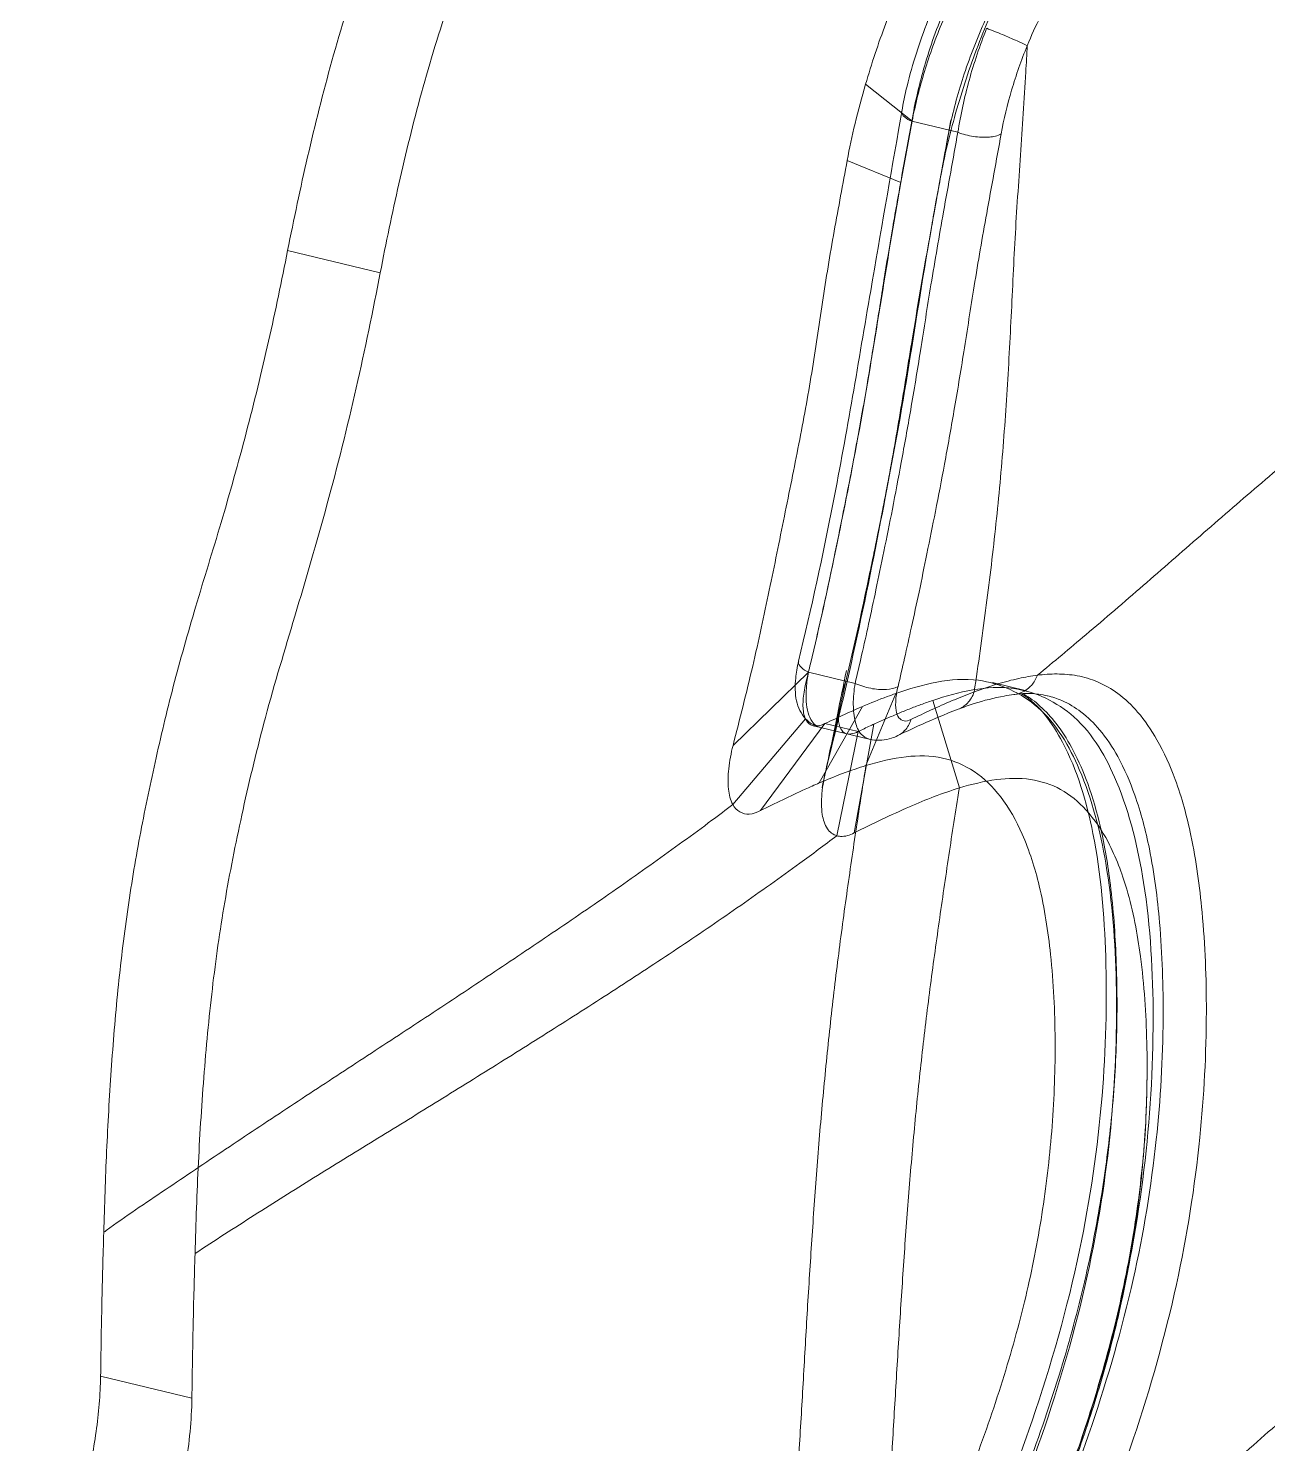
# Model space of a CAD drawing. Header units: inches. Extents: x 143011 to 144494, y -46023 to -44974.
# Drawn here: x 144016.81 to 144028.73, y -45896.19 to -45882.58 of the extents above; entities that cross this region are included whole.
import ezdxf

# ---------------------------------------------------------------- set-up
doc = ezdxf.new("R2010")
doc.units = ezdxf.units.IN
doc.header["$LTSCALE"] = 2
doc.header["$MEASUREMENT"] = 0
doc.layers.add('PRODUCT', color=1, linetype='CONTINUOUS', lineweight=15)

msp = doc.modelspace()

# ---------------------------------------------------------------- linework, layer by layer
at = {"layer": 'PRODUCT', "linetype": 'ByBlock'}
for p, q in [((144024.864, -45883.118), (144025.311, -45883.474)), ((144025.212, -45883.379), (144025.212, -45883.379)), ((144025.311, -45883.474), (144025.204, -45884.064)), ((144025.309, -45883.474), (144025.752, -45883.58)), ((144025.575, -45884.064), (144025.667, -45883.559)), ((144024.687, -45883.852), (144025.204, -45884.064)), ((144019.305, -45884.717), (144020.196, -45884.93)), ((144023.589, -45889.477), (144024.316, -45888.772)), ((144024.315, -45888.772), (144024.763, -45888.879)), ((144024.488, -45889.691), (144024.674, -45888.857)), ((144026.085, -45888.872), (144026.413, -45888.951)), ((144024.868, -45889.67), (144025.155, -45888.977)), ((144026.289, -45888.987), (144026.291, -45888.987)), ((144026.61, -45888.998), (144026.613, -45888.998)), ((144024.419, -45889.837), (144024.835, -45889.101)), ((144025.766, -45889.885), (144025.511, -45889.043)), ((144025.754, -45889.128), (144025.755, -45889.128)), ((144023.587, -45890.045), (144024.286, -45889.221)), ((144023.853, -45890.103), (144024.473, -45889.266)), ((144024.473, -45889.266), (144024.793, -45889.343)), ((144024.753, -45890.318), (144024.943, -45889.272)), ((144024.36, -45889.287), (144024.43, -45889.304)), ((144024.43, -45889.304), (144024.899, -45889.415)), ((144024.587, -45890.345), (144024.793, -45889.343)), ((144025.174, -45889.382), (144025.175, -45889.381)), ((144018.384, -45895.752), (144017.506, -45895.543))]:
    msp.add_line(p, q, dxfattribs=at)
for points, start_tangent, end_tangent in [([(144024.864, -45883.118), (144025.059, -45882.533), (144025.31, -45881.951), (144025.609, -45881.406)], (0.279058, 0.960274), (0.522562, 0.852601)), ([(144026.478, -45881.646), (144026.195, -45882.17), (144025.931, -45882.784), (144025.719, -45883.438), (144025.575, -45884.064)], (-0.518708, -0.854952), (-0.178465, -0.983946)), ([(144027.316, -45881.526), (144027.232, -45881.579), (144027.139, -45881.652), (144027.037, -45881.749), (144026.925, -45881.873), (144026.805, -45882.032), (144026.678, -45882.228), (144026.547, -45882.466), (144026.419, -45882.747)], (-0.871651, -0.490127), (-0.380492, -0.924784)), ([(144020.02, -45881.957), (144019.731, -45882.893), (144019.497, -45883.817), (144019.305, -45884.717)], (-0.32014, -0.94737), (-0.19386, -0.981029)), ([(144025.824, -45882.053), (144025.606, -45882.51), (144025.431, -45882.995), (144025.311, -45883.474)], (-0.478698, -0.87798), (-0.19233, -0.98133)), ([(144025.667, -45883.559), (144025.803, -45883.05), (144026.001, -45882.534), (144026.247, -45882.053)], (0.205967, 0.978559), (0.507894, 0.861419)), ([(144034.712, -45882.101), (144034.384, -45882.352), (144034.06, -45882.596), (144033.42, -45883.084), (144032.788, -45883.572), (144032.162, -45884.06), (144031.546, -45884.549), (144030.946, -45885.038), (144030.363, -45885.53), (144029.784, -45886.018), (144029.206, -45886.499), (144028.639, -45886.98), (144028.084, -45887.46), (144027.535, -45887.938), (144026.984, -45888.411), (144026.517, -45888.801)], (-0.78716, -0.616748), (-0.772537, -0.63497)), ([(144020.863, -45882.312), (144020.593, -45883.199), (144020.375, -45884.076), (144020.196, -45884.93)], (-0.313864, -0.949468), (-0.189782, -0.981826)), ([(144025.646, -45882.345), (144025.44, -45882.913)], (-0.397579, -0.917568), (-0.2857, -0.958319)), ([(144025.263, -45883.136), (144025.464, -45882.506)], (0.236834, 0.97155), (0.367406, 0.930061)), ([(144026.028, -45882.58), (144025.86, -45883.083), (144025.752, -45883.58)], (-0.366475, -0.930428), (-0.155224, -0.987879)), ([(144026.029, -45882.58), (144026.179, -45882.64), (144026.323, -45882.702), (144026.419, -45882.747)], (0.932675, -0.360719), (0.886354, -0.463008)), ([(144026.419, -45882.747), (144026.405, -45883), (144026.354, -45883.799), (144026.302, -45884.599), (144026.262, -45885.403), (144026.216, -45886.205), (144026.153, -45887), (144026.068, -45887.787), (144025.966, -45888.567), (144025.909, -45888.961)], (-0.053789, -0.998552), (-0.147154, -0.989114)), ([(144026.419, -45882.747), (144026.269, -45883.174), (144026.168, -45883.596)], (-0.380535, -0.924766), (-0.176745, -0.984257)), ([(144025.44, -45882.913), (144025.321, -45883.405)], (-0.2857, -0.958319), (-0.179778, -0.983707)), ([(144024.687, -45883.852), (144024.763, -45883.497), (144024.864, -45883.118)], (0.179262, 0.983801), (0.279073, 0.96027)), ([(144025.212, -45883.379), (144025.263, -45883.136)], (0.177953, 0.984039), (0.236834, 0.97155)), ([(144025.2, -45883.455), (144025.213, -45883.379)], (0.172868, 0.984945), (0.172802, 0.984957)), ([(144025.212, -45883.379), (144025.211, -45883.384), (144025.237, -45883.431), (144025.309, -45883.474)], (-0.231183, -0.97291), (0.926446, -0.376428)), ([(144025.321, -45883.405), (144025.309, -45883.474)], (-0.179778, -0.983707), (-0.163137, -0.986603)), ([(144024.22, -45888.665), (144024.553, -45887.139), (144024.913, -45885.103), (144025.2, -45883.455)], (0.233902, 0.97226), (0.172868, 0.984945)), ([(144025.309, -45883.474), (144025.208, -45884.027), (144025.12, -45884.526), (144025.041, -45885.003), (144024.962, -45885.501), (144024.872, -45886.044), (144024.764, -45886.647), (144024.633, -45887.318), (144024.481, -45888.047), (144024.334, -45888.691)], (-0.177551, -0.984112), (-0.230968, -0.972961)), ([(144024.674, -45888.857), (144024.966, -45887.523), (144025.225, -45886.155), (144025.444, -45884.809), (144025.667, -45883.559)], (0.232421, 0.972615), (0.177309, 0.984155)), ([(144025.686, -45883.457), (144025.658, -45883.612), (144025.628, -45883.774), (144025.597, -45883.947), (144025.566, -45884.119), (144025.535, -45884.288), (144025.511, -45884.424), (144025.501, -45884.481), (144025.506, -45884.45), (144025.523, -45884.352)], (-0.178912, -0.983865), (0.172051, 0.985088)), ([(144025.752, -45883.58), (144025.614, -45884.344), (144025.493, -45885.047), (144025.392, -45885.68), (144025.298, -45886.249), (144025.207, -45886.755), (144025.122, -45887.205), (144025.04, -45887.611), (144024.964, -45887.979), (144024.893, -45888.31), (144024.826, -45888.609), (144024.763, -45888.879)], (-0.176762, -0.984254), (-0.230633, -0.973041)), ([(144026.168, -45883.596), (144026.029, -45884.36), (144025.909, -45885.058), (144025.809, -45885.691), (144025.714, -45886.263), (144025.623, -45886.772), (144025.536, -45887.226), (144025.454, -45887.634), (144025.378, -45888.003), (144025.306, -45888.337), (144025.239, -45888.638), (144025.176, -45888.909)], (-0.176911, -0.984227), (-0.230696, -0.973026)), ([(144025.752, -45883.58), (144025.903, -45883.62), (144026.055, -45883.626), (144026.168, -45883.596)], (0.926719, -0.375756), (0.865066, 0.501658)), ([(144023.589, -45889.477), (144023.778, -45888.714), (144023.938, -45887.984), (144024.083, -45887.272), (144024.222, -45886.577), (144024.346, -45885.893), (144024.449, -45885.215), (144024.562, -45884.531), (144024.687, -45883.852)], (0.244361, 0.969684), (0.179262, 0.983801)), ([(144025.204, -45884.064), (144024.804, -45886.438), (144024.573, -45887.613), (144024.335, -45888.691)], (-0.177403, -0.984138), (-0.231161, -0.972915)), ([(144025.575, -45884.064), (144025.315, -45885.556), (144025.197, -45886.278), (144025.073, -45886.983), (144024.488, -45889.691)], (-0.178465, -0.983946), (-0.242188, -0.970229)), ([(144019.305, -45884.717), (144019.122, -45885.588), (144018.906, -45886.471), (144018.665, -45887.333), (144018.42, -45888.145), (144018.205, -45888.911), (144018.03, -45889.64), (144017.883, -45890.353), (144017.764, -45891.076), (144017.673, -45891.826), (144017.608, -45892.598), (144017.564, -45893.38), (144017.536, -45894.158)], (-0.19386, -0.981029), (-0.029394, -0.999568)), ([(144020.196, -45884.93), (144019.965, -45886.036), (144019.683, -45887.163), (144019.374, -45888.233), (144019.092, -45889.206), (144018.876, -45890.093), (144018.709, -45890.931), (144018.587, -45891.763), (144018.503, -45892.616), (144018.447, -45893.487), (144018.414, -45894.361)], (-0.189782, -0.981826), (-0.029982, -0.99955)), ([(144024.888, -45887.894), (144024.928, -45887.705), (144024.971, -45887.494), (144025.015, -45887.278), (144025.052, -45887.087), (144025.074, -45886.975), (144025.079, -45886.949), (144025.09, -45886.894), (144025.111, -45886.776), (144025.128, -45886.679), (144025.116, -45886.753)], (0.207742, 0.978184), (-0.171134, -0.985248)), ([(144024.202, -45888.752), (144024.22, -45888.665)], (0.168229, 0.985748), (0.233535, 0.972348)), ([(144024.221, -45888.665), (144024.219, -45888.673), (144024.244, -45888.724), (144024.315, -45888.772)], (-0.295534, -0.955332), (0.904264, -0.426973)), ([(144024.334, -45888.691), (144024.315, -45888.772)], (-0.230968, -0.972961), (-0.233683, -0.972313)), ([(144024.431, -45889.304), (144024.287, -45889.219), (144024.2, -45889.047), (144024.192, -45888.829), (144024.202, -45888.752)], (-0.971029, 0.238962), (0.168229, 0.985748)), ([(144024.316, -45888.772), (144024.275, -45888.943), (144024.262, -45889.1), (144024.286, -45889.221)], (-0.283489, -0.958976), (0.421806, -0.906686)), ([(144024.315, -45888.772), (144024.295, -45888.921)], (-0.183608, -0.982999), (-0.074547, -0.997218)), ([(144024.445, -45889.884), (144024.515, -45889.56), (144024.593, -45889.183), (144024.679, -45888.755)], (0.215694, 0.976461), (0.195795, 0.980645)), ([(144024.793, -45889.343), (144024.722, -45889.366), (144024.661, -45889.355), (144024.617, -45889.298), (144024.602, -45889.191), (144024.622, -45889.037), (144024.674, -45888.857)], (-0.894082, -0.447904), (0.329492, 0.944158)), ([(144025.155, -45888.977), (144025.951, -45888.85), (144026.52, -45889.11), (144026.92, -45889.708), (144027.174, -45890.607), (144027.275, -45891.753), (144027.23, -45893.065), (144027.017, -45894.483), (144026.587, -45896.029), (144025.921, -45897.714)], (0.945941, 0.32434), (-0.40795, -0.913004)), ([(144026.134, -45888.885), (144026.337, -45888.832)], (0.957968, 0.286877), (0.977197, 0.212336)), ([(144026.337, -45888.832), (144026.517, -45888.801)], (0.977197, 0.212336), (0.992453, 0.122625)), ([(144026.459, -45888.899), (144026.517, -45888.801)], (0.669724, 0.74261), (0.346989, 0.937869)), ([(144026.517, -45888.801), (144026.706, -45888.789)], (0.992575, 0.121631), (0.999987, -0.005155)), ([(144026.706, -45888.789), (144026.899, -45888.806)], (0.999987, -0.005155), (0.983888, -0.178783)), ([(144026.899, -45888.806), (144027.096, -45888.865), (144027.29, -45888.977), (144027.481, -45889.155), (144027.666, -45889.421), (144027.842, -45889.803), (144027.994, -45890.343), (144028.101, -45891.079), (144028.142, -45892.035), (144028.079, -45893.246), (144027.854, -45894.659), (144027.442, -45896.139), (144026.867, -45897.641)], (0.983888, -0.178783), (-0.393704, -0.919237)), ([(144024.295, -45888.921), (144024.294, -45889.054), (144024.312, -45889.163), (144024.349, -45889.245), (144024.404, -45889.294), (144024.431, -45889.303)], (-0.074547, -0.997218), (0.972309, -0.2337)), ([(144024.763, -45888.879), (144024.746, -45889.082), (144024.766, -45889.252), (144024.823, -45889.369), (144024.898, -45889.415)], (-0.156678, -0.98765), (0.965201, -0.261507)), ([(144024.763, -45888.879), (144024.913, -45888.927), (144025.064, -45888.938), (144025.176, -45888.909)], (0.905434, -0.424487), (0.863763, 0.503898)), ([(144024.835, -45889.101), (144025.072, -45889.007), (144025.155, -45888.977)], (0.920005, 0.391907), (0.945941, 0.324339)), ([(144025.176, -45888.909), (144025.155, -45889.035), (144025.158, -45889.14), (144025.185, -45889.211)], (-0.230686, -0.973028), (0.642089, -0.76663)), ([(144026.174, -45898.06), (144026.814, -45896.512), (144027.266, -45895.053), (144027.542, -45893.557), (144027.63, -45892.098), (144027.538, -45890.794), (144027.278, -45889.826), (144026.868, -45889.202), (144026.289, -45888.929), (144025.511, -45889.043)], (0.417822, 0.908529), (-0.949689, -0.313193)), ([(144025.718, -45889.037), (144025.909, -45888.961)], (0.92172, 0.387857), (0.937216, 0.348751)), ([(144025.755, -45889.128), (144025.843, -45889.07), (144025.909, -45888.961)], (0.936714, 0.350096), (0.305344, 0.952242)), ([(144025.909, -45888.961), (144026.134, -45888.885)], (0.937254, 0.348647), (0.957968, 0.286877)), ([(144026.197, -45889.001), (144025.909, -45889.074)], (-0.983902, -0.178708), (-0.952714, -0.30387)), ([(144026.291, -45888.987), (144026.197, -45889.001)], (-0.992903, -0.118925), (-0.983902, -0.178708)), ([(144026.52, -45888.982), (144026.289, -45888.986)], (-0.992722, 0.120425), (-0.991936, -0.126737)), ([(144026.291, -45888.987), (144026.331, -45888.979), (144026.444, -45888.914), (144026.459, -45888.899)], (0.993184, 0.116555), (0.669724, 0.74261)), ([(144026.758, -45889.444), (144026.365, -45888.98)], (-0.467073, 0.884219), (-0.856134, 0.516754)), ([(144026.385, -45888.984), (144026.406, -45888.996), (144026.562, -45889.117)], (0.861634, -0.507531), (0.729735, -0.68373)), ([(144026.613, -45888.998), (144026.752, -45889.045), (144026.936, -45889.154), (144027.115, -45889.326), (144027.29, -45889.584), (144027.453, -45889.953), (144027.594, -45890.472), (144027.692, -45891.18), (144027.726, -45892.102), (144027.66, -45893.266), (144027.438, -45894.611), (144027.039, -45896.015), (144026.481, -45897.457)], (0.971539, -0.236878), (-0.395938, -0.918277)), ([(144026.613, -45889), (144026.528, -45888.983), (144026.52, -45888.982)], (-0.968271, 0.249903), (-0.992722, 0.120425)), ([(144024.473, -45889.266), (144024.567, -45889.222), (144024.835, -45889.101)], (0.902044, 0.431643), (0.920005, 0.391907)), ([(144025.511, -45889.043), (144025.397, -45889.083), (144025.284, -45889.126), (144025.172, -45889.172), (144025.058, -45889.221), (144024.943, -45889.272)], (-0.949689, -0.313193), (-0.908704, -0.417442)), ([(144025.3, -45889.227), (144025.495, -45889.135), (144025.697, -45889.045)], (0.901011, 0.433797), (0.920251, 0.391328)), ([(144025.754, -45889.128), (144025.654, -45889.167)], (-0.937254, -0.348647), (-0.928226, -0.372017)), ([(144025.697, -45889.045), (144025.718, -45889.037)], (0.920251, 0.391328), (0.92172, 0.387857)), ([(144025.909, -45889.074), (144025.755, -45889.128)], (-0.952714, -0.30387), (-0.937344, -0.348406)), ([(144026.562, -45889.117), (144026.714, -45889.289)], (0.729735, -0.68373), (0.597827, -0.801625)), ([(144024.286, -45889.221), (144024.336, -45889.278), (144024.4, -45889.289), (144024.473, -45889.266)], (0.421806, -0.906686), (0.897863, 0.440275)), ([(144024.943, -45889.272), (144024.908, -45889.288), (144024.793, -45889.343)], (-0.908704, -0.417442), (-0.902441, -0.430814)), ([(144025.185, -45889.211), (144025.235, -45889.241)], (0.642089, -0.76663), (0.987299, -0.158875)), ([(144025.235, -45889.241), (144025.3, -45889.227)], (0.987299, -0.158875), (0.901133, 0.433542)), ([(144025.24, -45889.334), (144025.3, -45889.227)], (0.69083, 0.723017), (0.276268, 0.961081)), ([(144025.654, -45889.167), (144025.331, -45889.307)], (-0.928226, -0.372017), (-0.907369, -0.420334)), ([(144024.926, -45889.421), (144024.898, -45889.415)], (-0.987208, 0.159436), (-0.972242, 0.233977)), ([(144025.113, -45889.406), (144024.926, -45889.421)], (-0.953606, -0.301056), (-0.987208, 0.159436)), ([(144025.174, -45889.382), (144025.113, -45889.406)], (-0.901695, -0.432373), (-0.953606, -0.301056)), ([(144025.331, -45889.307), (144025.175, -45889.381)], (-0.907369, -0.420334), (-0.901318, -0.433158)), ([(144025.175, -45889.381), (144025.24, -45889.334)], (0.90002, 0.435849), (0.69083, 0.723017)), ([(144026.714, -45889.289), (144026.861, -45889.525), (144027.001, -45889.843), (144027.123, -45890.263), (144027.219, -45890.816), (144027.274, -45891.525), (144027.277, -45892.32), (144027.227, -45893.08), (144027.135, -45893.788), (144026.993, -45894.532), (144026.777, -45895.362), (144026.464, -45896.305), (144026.044, -45897.359)], (0.597827, -0.801625), (-0.395338, -0.918536)), ([(144023.587, -45890.045), (144023.546, -45889.896), (144023.548, -45889.701), (144023.589, -45889.477)], (-0.480918, 0.876766), (0.244361, 0.969684)), ([(144025.971, -45897.26), (144026.466, -45895.971), (144026.922, -45894.331), (144027.139, -45892.846), (144027.174, -45891.506), (144027.051, -45890.324), (144026.758, -45889.444)], (0.390602, 0.92056), (-0.467073, 0.884219)), ([(144024.08, -45898.873), (144024.113, -45898.205), (144024.151, -45897.533), (144024.19, -45896.864), (144024.229, -45896.195), (144024.268, -45895.527), (144024.307, -45894.858), (144024.35, -45894.188), (144024.398, -45893.518), (144024.455, -45892.848), (144024.522, -45892.181), (144024.6, -45891.52), (144024.688, -45890.866), (144024.783, -45890.219), (144024.868, -45889.67)], (0.042918, 0.999079), (0.155265, 0.987873)), ([(144024.868, -45889.67), (144024.765, -45889.703), (144024.419, -45889.837)], (-0.956838, -0.290623), (-0.91893, -0.394421)), ([(144024.488, -45889.691), (144024.444, -45889.942), (144024.448, -45890.14), (144024.497, -45890.277), (144024.587, -45890.345)], (-0.242188, -0.970229), (0.963067, -0.269261)), ([(144025.229, -45897.939), (144025.585, -45897.164), (144025.914, -45896.357), (144026.197, -45895.534), (144026.416, -45894.726), (144026.567, -45893.938), (144026.658, -45893.137), (144026.687, -45892.306), (144026.643, -45891.487), (144026.534, -45890.826), (144026.37, -45890.328), (144026.161, -45889.968), (144025.907, -45889.726), (144025.604, -45889.598), (144025.255, -45889.585), (144024.868, -45889.67)], (0.43439, 0.900725), (-0.956838, -0.290623)), ([(144025.766, -45889.885), (144026.125, -45889.805), (144026.452, -45889.804), (144026.739, -45889.899), (144026.984, -45890.096), (144027.196, -45890.404), (144027.376, -45890.858), (144027.508, -45891.506), (144027.569, -45892.332), (144027.552, -45893.211), (144027.465, -45894.053), (144027.324, -45894.835), (144027.136, -45895.568), (144026.908, -45896.271), (144026.642, -45896.966), (144026.346, -45897.652), (144026.031, -45898.318)], (0.956505, 0.291715), (-0.441215, -0.897401)), ([(144024.419, -45889.837), (144024.282, -45889.898), (144023.853, -45890.103)], (-0.91893, -0.394421), (-0.894661, -0.446745)), ([(144024.753, -45890.318), (144025.287, -45890.066), (144025.766, -45889.885)], (0.895109, 0.445847), (0.956505, 0.291715)), ([(144025.766, -45889.885), (144025.751, -45889.977), (144025.653, -45890.614), (144025.56, -45891.254), (144025.473, -45891.898), (144025.396, -45892.546), (144025.33, -45893.199), (144025.274, -45893.857), (144025.226, -45894.519), (144025.183, -45895.184), (144025.143, -45895.85), (144025.104, -45896.518), (144025.065, -45897.186), (144025.027, -45897.854), (144024.989, -45898.523), (144024.957, -45899.189)], (-0.155995, -0.987758), (-0.041311, -0.999146)), ([(144023.587, -45890.045), (144023.386, -45890.196), (144022.825, -45890.604), (144022.252, -45891.006), (144021.667, -45891.403), (144021.077, -45891.798), (144020.482, -45892.191), (144019.888, -45892.58), (144019.296, -45892.969), (144018.708, -45893.359), (144018.128, -45893.749), (144017.561, -45894.14), (144017.536, -45894.158)], (-0.797678, -0.603083), (-0.818328, -0.574752)), ([(144023.853, -45890.103), (144023.745, -45890.136), (144023.655, -45890.116), (144023.587, -45890.045)], (-0.894661, -0.446745), (-0.481468, 0.876463)), ([(144018.414, -45894.361), (144018.984, -45893.994), (144019.555, -45893.635), (144020.137, -45893.276), (144020.725, -45892.913), (144021.315, -45892.546), (144021.907, -45892.174), (144022.498, -45891.795), (144023.085, -45891.409), (144023.663, -45891.014), (144024.231, -45890.609), (144024.587, -45890.345)], (0.837145, 0.546981), (0.798962, 0.601381)), ([(144024.587, -45890.345), (144024.622, -45890.351), (144024.753, -45890.318)], (0.963046, -0.269337), (0.895109, 0.445847)), ([(144034.118, -45891.707), (144033.458, -45892.208), (144032.802, -45892.702), (144032.15, -45893.197), (144031.51, -45893.694), (144030.888, -45894.197), (144030.284, -45894.703), (144029.699, -45895.213), (144029.13, -45895.727), (144028.558, -45896.236), (144027.97, -45896.737), (144027.37, -45897.231), (144026.867, -45897.641)], (-0.794673, -0.607038), (-0.775015, -0.631943)), ([(144026.218, -45897.93), (144026.523, -45897.245), (144026.801, -45896.54), (144027.055, -45895.791), (144027.286, -45894.946), (144027.458, -45894.058), (144027.551, -45893.223), (144027.571, -45892.551)], (0.429344, 0.903141), (-0.008343, 0.999965)), ([(144017.536, -45894.158), (144017.518, -45894.841), (144017.506, -45895.543)], (-0.029288, -0.999571), (-0.014858, -0.99989)), ([(144018.414, -45894.361), (144018.396, -45895.046), (144018.384, -45895.752)], (-0.029876, -0.999554), (-0.014306, -0.999898)), ([(144017.506, -45895.543), (144017.463, -45896.075), (144017.357, -45896.615), (144017.202, -45897.114), (144017.014, -45897.537), (144016.81, -45897.858)], (-0.014858, -0.99989), (-0.613398, -0.789774)), ([(144018.384, -45895.752), (144018.325, -45896.396), (144018.177, -45897.039), (144017.968, -45897.599), (144017.731, -45898.016)], (-0.014306, -0.999898), (-0.580991, -0.81391))]:
    msp.add_spline(points, degree=3, dxfattribs=dict(at, start_tangent=start_tangent, end_tangent=end_tangent))

doc.saveas('drawing.dxf')
